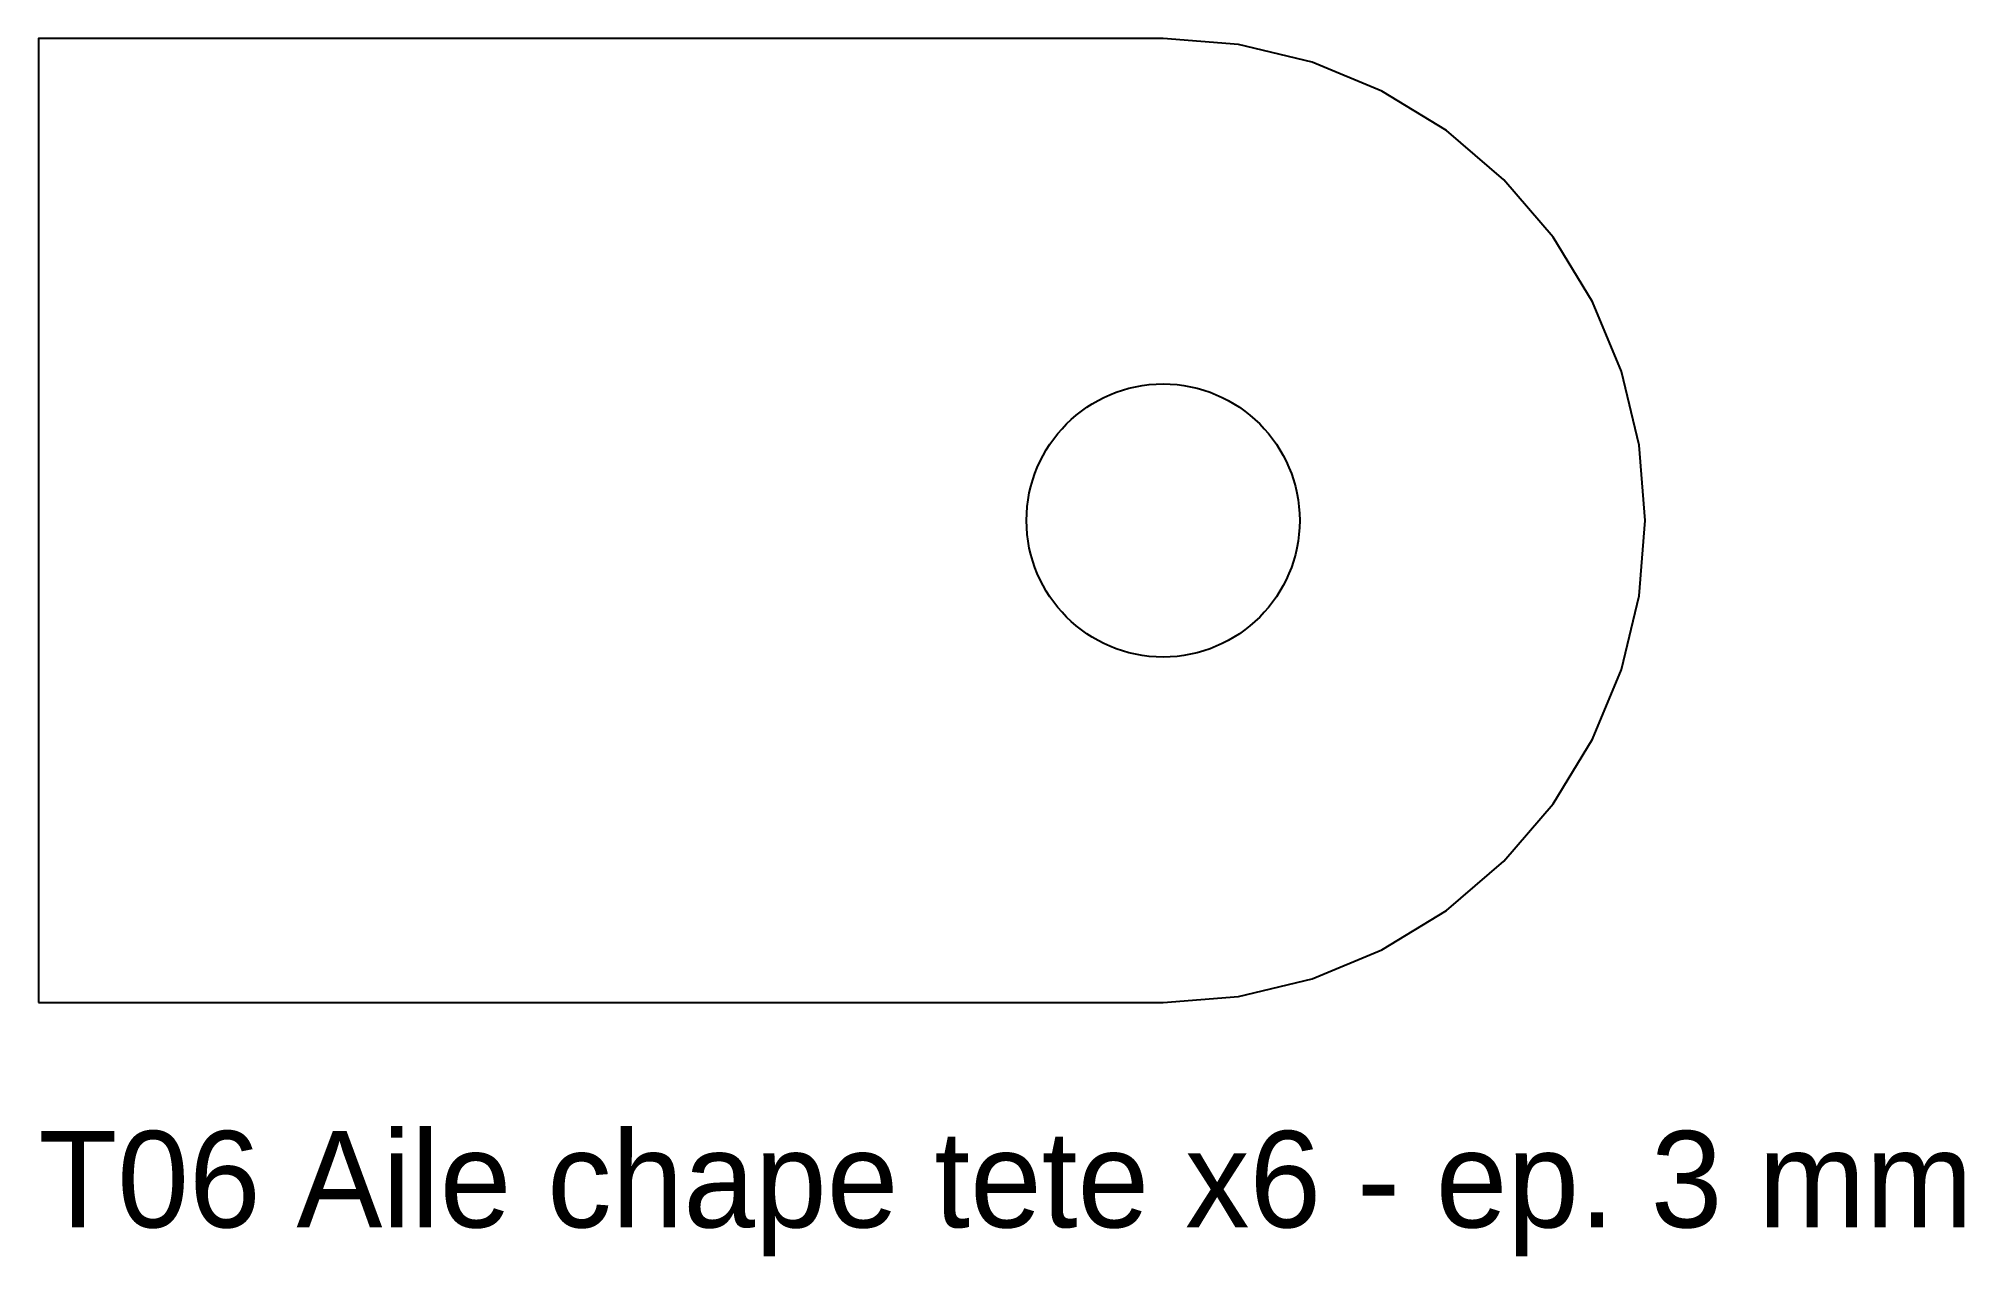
# Model space of a CAD drawing. Header units: millimetres. Extents: x 0 to 59.9, y -22.9 to 15.
import ezdxf

# ---------------------------------------------------------------- set-up
doc = ezdxf.new("R2010")
doc.units = ezdxf.units.MM
for name, color, linetype in [('CUT', 7, 'Continuous'), ('NOTE', 7, 'Continuous'), ('OUTLINE', 7, 'Continuous')]:
    doc.layers.add(name, color=color, linetype=linetype)

msp = doc.modelspace()

# ---------------------------------------------------------------- linework, layer by layer
at = {"layer": 'CUT'}
msp.add_circle((35, 0), 4.25, dxfattribs=at)
at = {"layer": 'OUTLINE'}
msp.add_lwpolyline([(0, -15), (35, -15), (35, -15), (37.347, -14.815), (39.635, -14.266), (41.81, -13.365), (43.817, -12.135), (45.607, -10.607), (47.135, -8.817), (48.365, -6.81), (49.266, -4.635), (49.815, -2.347), (50, 0), (49.815, 2.347), (49.266, 4.635), (48.365, 6.81), (47.135, 8.817), (45.607, 10.607), (43.817, 12.135), (41.81, 13.365), (39.635, 14.266), (37.347, 14.815), (35, 15), (0, 15)], close=True, dxfattribs=at)

# ---------------------------------------------------------------- texts
at = {"layer": 'NOTE'}
msp.add_text('T06 Aile chape tete x6 - ep. 3 mm', height=3, dxfattribs=at).set_placement((0, -22))

doc.saveas('drawing.dxf')
